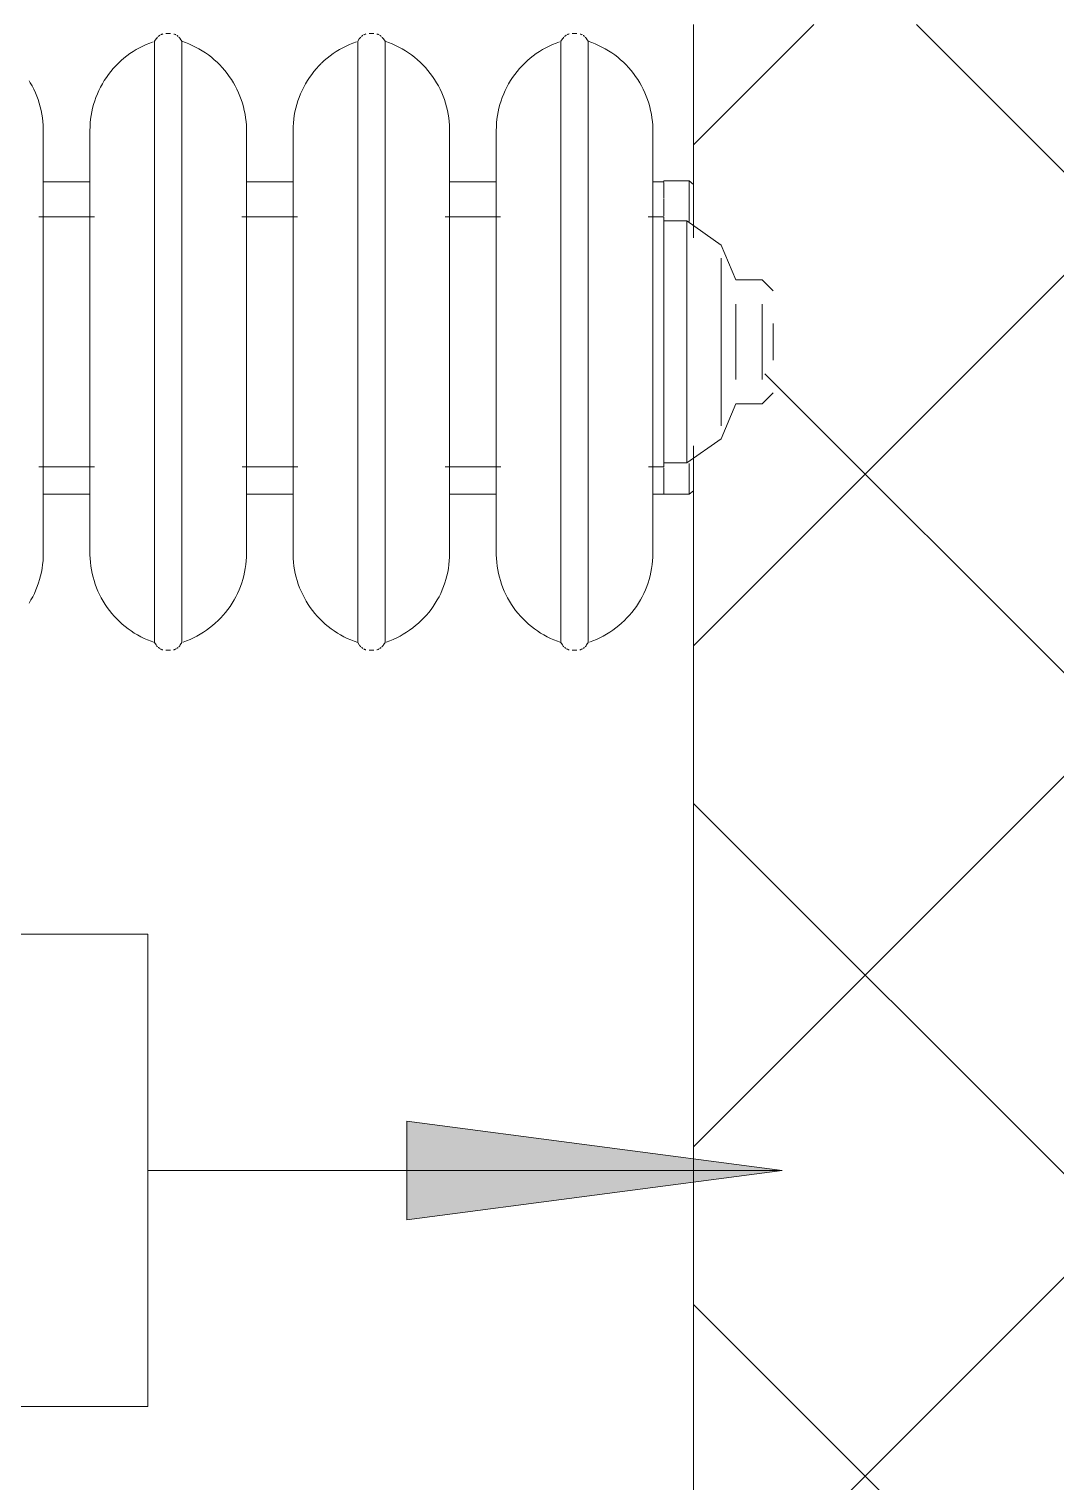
# Model space of a CAD drawing. Header units: inches. Extents: x -1176 to 1474, y -2632 to 978.
# Drawn here: x -396.83 to -380.4, y 520.37 to 543.61 of the extents above; entities that cross this region are included whole.
import ezdxf

# ---------------------------------------------------------------- set-up
doc = ezdxf.new("R2010")
doc.units = ezdxf.units.IN
doc.header["$MEASUREMENT"] = 0
for name, color, linetype, lineweight in [('A-ANNO-KEYN', 231, 'Continuous', 9), ('A-GENM', 13, 'Continuous', 18), ('Q-CASE', 31, 'Continuous', 9)]:
    doc.layers.add(name, color=color, linetype=linetype, lineweight=lineweight)

# ---------------------------------------------------------------- blocks, each defined once
blk = doc.blocks.new('Cast_Iron_Radiator_8182 - Cast_Iron_Radiator_8182-V33-3rd Floor Construction')
at = {"layer": 'A-GENM', "lineweight": 9}
for p, q in [((-5.75, 4.933), (-5.787, 4.933)), ((-5.713, 4.933), (-5.75, 4.933)), ((-2.5, 4.933), (-2.537, 4.933)), ((-2.463, 4.933), (-2.5, 4.933)), ((0.75, 4.933), (0.713, 4.933)), ((0.787, 4.933), (0.75, 4.933)), ((-5.943, 4.848), (-5.968, 4.809)), ((-5.968, 1), (-5.968, 4.809)), ((-5.532, 4.809), (-5.557, 4.848)), ((-5.532, 1), (-5.532, 4.809)), ((-2.693, 4.848), (-2.718, 4.809)), ((-2.718, 1), (-2.718, 4.809)), ((-2.282, 4.809), (-2.307, 4.848)), ((-2.282, 1), (-2.282, 4.809)), ((0.557, 4.848), (0.532, 4.809)), ((0.532, 1), (0.532, 4.809)), ((0.968, 4.809), (0.943, 4.848)), ((0.968, 1), (0.968, 4.809)), ((-7.584, 2.438), (-7.654, 2.38)), ((-7.179, 2.438), (-7.584, 2.438)), ((-7.584, 1.944), (-7.584, 2.438)), ((-6.996, 2.438), (-7.179, 2.438)), ((-7.179, 2.291), (-7.179, 2.438)), ((-3.746, 2.438), (-4.501, 2.438)), ((-0.496, 2.438), (-1.251, 2.438)), ((2.754, 2.438), (1.999, 2.438)), ((-7.179, 2.296), (-7.179, 2.192)), ((-7.179, 2.013), (-7.179, 2.188)), ((-7.545, 1.935), (-8.095, 1.55)), ((-7.179, 1.935), (-7.545, 1.935)), ((-7.545, 1.935), (-7.545, -1.935)), ((-6.932, 2), (-7.179, 2)), ((-7.179, -2), (-7.179, 2)), ((-3.682, 2), (-4.572, 2)), ((-0.432, 2), (-1.322, 2)), ((2.818, 2), (1.928, 2)), ((-8.095, 1.55), (-8.331, 0.993)), ((-8.095, 1.342), (-8.095, -1.342)), ((-8.753, 0.993), (-8.929, 0.816)), ((-8.331, 0.993), (-8.753, 0.993)), ((-7.002, 1), (-7.002, -1)), ((-5.968, -1), (-5.968, 1)), ((-5.532, -1), (-5.532, 1)), ((-4.498, -1), (-4.498, 1)), ((-3.752, 1), (-3.752, -1)), ((-2.718, -1), (-2.718, 1)), ((-2.282, -1), (-2.282, 1)), ((-1.248, -1), (-1.248, 1)), ((-0.502, 1), (-0.502, -1)), ((0.532, -1), (0.532, 1)), ((0.968, -1), (0.968, 1)), ((2.002, -1), (2.002, 1)), ((2.748, 1), (2.748, -1)), ((-8.753, 0.602), (-8.753, -0.602)), ((-8.331, 0.602), (-8.331, -0.602)), ((-8.929, 0.294), (-8.929, -0.294)), ((-8.929, -0.816), (-8.753, -0.993)), ((-8.753, -0.993), (-8.331, -0.993)), ((-8.331, -0.993), (-8.095, -1.55)), ((-5.968, -4.809), (-5.968, -1)), ((-5.532, -4.809), (-5.532, -1)), ((-2.718, -4.809), (-2.718, -1)), ((-2.282, -4.809), (-2.282, -1)), ((0.532, -4.809), (0.532, -1)), ((0.968, -4.809), (0.968, -1)), ((-8.095, -1.55), (-7.545, -1.935)), ((-7.584, -2.575), (-7.584, -1.924)), ((-7.545, -1.935), (-7.179, -1.935)), ((-7.179, -2), (-6.928, -2)), ((-7.179, -2.287), (-7.179, -2.017)), ((-4.568, -2), (-3.678, -2)), ((-1.318, -2), (-0.428, -2)), ((1.932, -2), (2.822, -2)), ((-7.179, -2.301), (-7.179, -2.452)), ((-7.654, -2.516), (-7.584, -2.575)), ((-7.179, -2.551), (-7.179, -2.436)), ((-7.584, -2.575), (-7.179, -2.575)), ((-7.179, -2.562), (-6.997, -2.562)), ((-7.179, -2.565), (-7.179, -2.575)), ((-4.503, -2.562), (-3.747, -2.562)), ((-1.253, -2.562), (-0.497, -2.562)), ((1.997, -2.562), (2.753, -2.562)), ((-5.968, -4.809), (-5.943, -4.848)), ((-5.557, -4.848), (-5.532, -4.809)), ((-2.718, -4.809), (-2.693, -4.848)), ((-2.307, -4.848), (-2.282, -4.809)), ((0.532, -4.809), (0.557, -4.848)), ((0.943, -4.848), (0.968, -4.809)), ((-5.787, -4.933), (-5.75, -4.933)), ((-5.75, -4.933), (-5.713, -4.933)), ((-2.537, -4.933), (-2.5, -4.933)), ((-2.5, -4.933), (-2.463, -4.933)), ((0.713, -4.933), (0.75, -4.933)), ((0.75, -4.933), (0.787, -4.933))]:
    blk.add_line(p, q, dxfattribs=at)
at = {"layer": 'A-GENM', "lineweight": 9, "flags": 128}
for points in [[(-5.909, 4.887), (-5.903, 4.892), (-5.897, 4.896), (-5.891, 4.901), (-5.885, 4.905)], [(-5.872, 4.912), (-5.865, 4.915), (-5.858, 4.918), (-5.851, 4.921), (-5.844, 4.924), (-5.837, 4.926)], [(-5.662, 4.925), (-5.655, 4.923), (-5.648, 4.921), (-5.641, 4.918), (-5.634, 4.915), (-5.627, 4.912)], [(-5.614, 4.904), (-5.608, 4.9), (-5.602, 4.896), (-5.596, 4.891), (-5.591, 4.887)], [(-2.659, 4.887), (-2.653, 4.892), (-2.647, 4.896), (-2.641, 4.901), (-2.635, 4.905)], [(-2.622, 4.912), (-2.615, 4.915), (-2.608, 4.918), (-2.601, 4.921), (-2.594, 4.924), (-2.587, 4.926)], [(-2.412, 4.925), (-2.405, 4.923), (-2.398, 4.921), (-2.391, 4.918), (-2.384, 4.915), (-2.377, 4.912)], [(-2.364, 4.904), (-2.358, 4.9), (-2.352, 4.896), (-2.346, 4.891), (-2.341, 4.887)], [(0.591, 4.887), (0.597, 4.892), (0.603, 4.896), (0.609, 4.901), (0.615, 4.905)], [(0.628, 4.912), (0.635, 4.915), (0.642, 4.918), (0.649, 4.921), (0.656, 4.924), (0.663, 4.926)], [(0.838, 4.925), (0.845, 4.923), (0.852, 4.921), (0.859, 4.918), (0.866, 4.915), (0.873, 4.912)], [(0.886, 4.904), (0.892, 4.9), (0.898, 4.896), (0.904, 4.891), (0.909, 4.887)], [(-7.002, 3.383), (-7.001, 3.443), (-6.997, 3.503), (-6.991, 3.563), (-6.983, 3.622), (-6.972, 3.681), (-6.959, 3.74), (-6.943, 3.798), (-6.926, 3.855), (-6.906, 3.911), (-6.883, 3.967), (-6.859, 4.022), (-6.832, 4.076), (-6.804, 4.128), (-6.773, 4.18), (-6.74, 4.23), (-6.705, 4.279), (-6.668, 4.326), (-6.63, 4.372), (-6.589, 4.416), (-6.547, 4.459), (-6.503, 4.5), (-6.458, 4.539), (-6.411, 4.576), (-6.362, 4.612), (-6.312, 4.645), (-6.261, 4.677), (-6.209, 4.706), (-6.155, 4.733), (-6.101, 4.758), (-6.045, 4.781), (-5.989, 4.802)], [(-5.943, 4.848), (-5.938, 4.854), (-5.934, 4.86), (-5.929, 4.866), (-5.925, 4.872), (-5.919, 4.877)], [(-5.58, 4.876), (-5.575, 4.871), (-5.57, 4.865), (-5.565, 4.859), (-5.561, 4.854), (-5.557, 4.848)], [(-5.532, 4.809), (-5.475, 4.789), (-5.419, 4.767), (-5.365, 4.743), (-5.311, 4.716), (-5.258, 4.688), (-5.206, 4.657), (-5.156, 4.624), (-5.107, 4.59), (-5.059, 4.553), (-5.013, 4.515), (-4.969, 4.474), (-4.926, 4.432), (-4.885, 4.389), (-4.846, 4.343), (-4.808, 4.296), (-4.773, 4.248), (-4.739, 4.198), (-4.707, 4.147), (-4.678, 4.095), (-4.651, 4.042), (-4.625, 3.987), (-4.602, 3.932), (-4.581, 3.876), (-4.563, 3.819), (-4.547, 3.761), (-4.533, 3.703), (-4.521, 3.644), (-4.512, 3.585), (-4.505, 3.525), (-4.5, 3.465), (-4.498, 3.405), (-4.498, 3.383)], [(-3.752, 3.383), (-3.751, 3.443), (-3.747, 3.503), (-3.741, 3.563), (-3.733, 3.622), (-3.722, 3.681), (-3.709, 3.74), (-3.693, 3.798), (-3.676, 3.855), (-3.656, 3.911), (-3.633, 3.967), (-3.609, 4.022), (-3.582, 4.076), (-3.554, 4.128), (-3.523, 4.18), (-3.49, 4.23), (-3.455, 4.279), (-3.418, 4.326), (-3.38, 4.372), (-3.339, 4.416), (-3.297, 4.459), (-3.253, 4.5), (-3.208, 4.539), (-3.161, 4.576), (-3.112, 4.612), (-3.062, 4.645), (-3.011, 4.677), (-2.959, 4.706), (-2.905, 4.733), (-2.851, 4.758), (-2.795, 4.781), (-2.739, 4.802)], [(-2.693, 4.848), (-2.688, 4.854), (-2.684, 4.86), (-2.679, 4.866), (-2.675, 4.872), (-2.669, 4.877)], [(-2.33, 4.876), (-2.325, 4.871), (-2.32, 4.865), (-2.315, 4.859), (-2.311, 4.854), (-2.307, 4.848)], [(-2.282, 4.809), (-2.225, 4.789), (-2.169, 4.767), (-2.115, 4.743), (-2.061, 4.716), (-2.008, 4.688), (-1.956, 4.657), (-1.906, 4.624), (-1.857, 4.59), (-1.809, 4.553), (-1.763, 4.515), (-1.719, 4.474), (-1.676, 4.432), (-1.635, 4.389), (-1.596, 4.343), (-1.558, 4.296), (-1.523, 4.248), (-1.489, 4.198), (-1.457, 4.147), (-1.428, 4.095), (-1.401, 4.042), (-1.375, 3.987), (-1.352, 3.932), (-1.331, 3.876), (-1.313, 3.819), (-1.297, 3.761), (-1.283, 3.703), (-1.271, 3.644), (-1.262, 3.585), (-1.255, 3.525), (-1.25, 3.465), (-1.248, 3.405), (-1.248, 3.383)], [(-0.502, 3.383), (-0.501, 3.443), (-0.497, 3.503), (-0.491, 3.563), (-0.483, 3.622), (-0.472, 3.681), (-0.459, 3.74), (-0.443, 3.798), (-0.426, 3.855), (-0.406, 3.911), (-0.383, 3.967), (-0.359, 4.022), (-0.332, 4.076), (-0.304, 4.128), (-0.273, 4.18), (-0.24, 4.23), (-0.205, 4.279), (-0.168, 4.326), (-0.13, 4.372), (-0.089, 4.416), (-0.047, 4.459), (-0.003, 4.5), (0.042, 4.539), (0.089, 4.576), (0.138, 4.612), (0.188, 4.645), (0.239, 4.677), (0.291, 4.706), (0.345, 4.733), (0.399, 4.758), (0.455, 4.781), (0.511, 4.802)], [(0.557, 4.848), (0.562, 4.854), (0.566, 4.86), (0.571, 4.866), (0.575, 4.872), (0.581, 4.877)], [(0.92, 4.876), (0.925, 4.871), (0.93, 4.865), (0.935, 4.859), (0.939, 4.854), (0.943, 4.848)], [(0.968, 4.809), (1.025, 4.789), (1.081, 4.767), (1.135, 4.743), (1.189, 4.716), (1.242, 4.688), (1.294, 4.657), (1.344, 4.624), (1.393, 4.59), (1.441, 4.553), (1.487, 4.515), (1.531, 4.474), (1.574, 4.432), (1.615, 4.389), (1.654, 4.343), (1.692, 4.296), (1.727, 4.248), (1.761, 4.198), (1.793, 4.147), (1.822, 4.095), (1.849, 4.042), (1.875, 3.987), (1.898, 3.932), (1.919, 3.876), (1.937, 3.819), (1.953, 3.761), (1.967, 3.703), (1.979, 3.644), (1.988, 3.585), (1.995, 3.525), (2, 3.465), (2.002, 3.405), (2.002, 3.383)], [(2.748, 3.383), (2.749, 3.443), (2.753, 3.503), (2.759, 3.563), (2.767, 3.622), (2.778, 3.681), (2.791, 3.74), (2.807, 3.798), (2.824, 3.855), (2.844, 3.911), (2.867, 3.967), (2.891, 4.022), (2.918, 4.076), (2.946, 4.128), (2.976, 4.178)], [(-7.002, 2.438), (-7.002, 2.498), (-7.002, 2.571), (-7.002, 2.642), (-7.002, 2.71), (-7.002, 2.775), (-7.002, 2.837), (-7.002, 2.896), (-7.002, 2.952), (-7.002, 3.005), (-7.002, 3.055), (-7.002, 3.102), (-7.002, 3.145), (-7.002, 3.185), (-7.002, 3.221), (-7.002, 3.254), (-7.002, 3.283), (-7.002, 3.309), (-7.002, 3.33), (-7.002, 3.348), (-7.002, 3.363), (-7.002, 3.373), (-7.002, 3.38), (-7.002, 3.383), (-7.002, 3.383)], [(-7.002, 3.383), (-7.002, 3.381), (-7.002, 3.375), (-7.002, 3.366), (-7.002, 3.353), (-7.002, 3.336), (-7.002, 3.315), (-7.002, 3.29), (-7.002, 3.262), (-7.002, 3.23), (-7.002, 3.195), (-7.002, 3.156), (-7.002, 3.114), (-7.002, 3.068), (-7.002, 3.019), (-7.002, 2.967), (-7.002, 2.911), (-7.002, 2.853), (-7.002, 2.792), (-7.002, 2.727), (-7.002, 2.66), (-7.002, 2.591), (-7.002, 2.518), (-7.002, 2.444), (-7.002, 2.367), (-7.002, 2.288), (-7.002, 2.206), (-7.002, 2.123), (-7.002, 2.038), (-7.002, 1.952), (-7.002, 1.864), (-7.002, 1.774), (-7.002, 1.683), (-7.002, 1.591), (-7.002, 1.499), (-7.002, 1.405), (-7.002, 1.311), (-7.002, 1.216), (-7.002, 1.121), (-7.002, 1.026), (-7.002, 1)], [(-4.498, 3.383), (-4.498, 3.381), (-4.498, 3.375), (-4.498, 3.366), (-4.498, 3.353), (-4.498, 3.336), (-4.498, 3.315), (-4.498, 3.29), (-4.498, 3.262), (-4.498, 3.23), (-4.498, 3.195), (-4.498, 3.156), (-4.498, 3.114), (-4.498, 3.068), (-4.498, 3.019), (-4.498, 2.967), (-4.498, 2.911), (-4.498, 2.853), (-4.498, 2.792), (-4.498, 2.727), (-4.498, 2.66), (-4.498, 2.591), (-4.498, 2.518), (-4.498, 2.444)], [(-4.498, 1), (-4.498, 1.095), (-4.498, 1.19), (-4.498, 1.285), (-4.498, 1.38), (-4.498, 1.473), (-4.498, 1.566), (-4.498, 1.659), (-4.498, 1.75), (-4.498, 1.839), (-4.498, 1.928), (-4.498, 2.015), (-4.498, 2.1), (-4.498, 2.184), (-4.498, 2.266), (-4.498, 2.346), (-4.498, 2.423), (-4.498, 2.498), (-4.498, 2.571), (-4.498, 2.642), (-4.498, 2.71), (-4.498, 2.775), (-4.498, 2.837), (-4.498, 2.896), (-4.498, 2.952), (-4.498, 3.005), (-4.498, 3.055), (-4.498, 3.102), (-4.498, 3.145), (-4.498, 3.185), (-4.498, 3.221), (-4.498, 3.254), (-4.498, 3.283), (-4.498, 3.309), (-4.498, 3.33), (-4.498, 3.348), (-4.498, 3.363), (-4.498, 3.373), (-4.498, 3.38), (-4.498, 3.383), (-4.498, 3.383)], [(-3.752, 2.438), (-3.752, 2.498), (-3.752, 2.571), (-3.752, 2.642), (-3.752, 2.71), (-3.752, 2.775), (-3.752, 2.837), (-3.752, 2.896), (-3.752, 2.952), (-3.752, 3.005), (-3.752, 3.055), (-3.752, 3.102), (-3.752, 3.145), (-3.752, 3.185), (-3.752, 3.221), (-3.752, 3.254), (-3.752, 3.283), (-3.752, 3.309), (-3.752, 3.33), (-3.752, 3.348), (-3.752, 3.363), (-3.752, 3.373), (-3.752, 3.38), (-3.752, 3.383), (-3.752, 3.383)], [(-3.752, 3.383), (-3.752, 3.381), (-3.752, 3.375), (-3.752, 3.366), (-3.752, 3.353), (-3.752, 3.336), (-3.752, 3.315), (-3.752, 3.29), (-3.752, 3.262), (-3.752, 3.23), (-3.752, 3.195), (-3.752, 3.156), (-3.752, 3.114), (-3.752, 3.068), (-3.752, 3.019), (-3.752, 2.967), (-3.752, 2.911), (-3.752, 2.853), (-3.752, 2.792), (-3.752, 2.727), (-3.752, 2.66), (-3.752, 2.591), (-3.752, 2.518), (-3.752, 2.444), (-3.752, 2.367), (-3.752, 2.288), (-3.752, 2.206), (-3.752, 2.123), (-3.752, 2.038), (-3.752, 1.952), (-3.752, 1.864), (-3.752, 1.774), (-3.752, 1.683), (-3.752, 1.591), (-3.752, 1.499), (-3.752, 1.405), (-3.752, 1.311), (-3.752, 1.216), (-3.752, 1.121), (-3.752, 1.026), (-3.752, 1)], [(-1.248, 3.383), (-1.248, 3.381), (-1.248, 3.375), (-1.248, 3.366), (-1.248, 3.353), (-1.248, 3.336), (-1.248, 3.315), (-1.248, 3.29), (-1.248, 3.262), (-1.248, 3.23), (-1.248, 3.195), (-1.248, 3.156), (-1.248, 3.114), (-1.248, 3.068), (-1.248, 3.019), (-1.248, 2.967), (-1.248, 2.911), (-1.248, 2.853), (-1.248, 2.792), (-1.248, 2.727), (-1.248, 2.66), (-1.248, 2.591), (-1.248, 2.518), (-1.248, 2.444)], [(-1.248, 1), (-1.248, 1.095), (-1.248, 1.19), (-1.248, 1.285), (-1.248, 1.38), (-1.248, 1.473), (-1.248, 1.566), (-1.248, 1.659), (-1.248, 1.75), (-1.248, 1.839), (-1.248, 1.928), (-1.248, 2.015), (-1.248, 2.1), (-1.248, 2.184), (-1.248, 2.266), (-1.248, 2.346), (-1.248, 2.423), (-1.248, 2.498), (-1.248, 2.571), (-1.248, 2.642), (-1.248, 2.71), (-1.248, 2.775), (-1.248, 2.837), (-1.248, 2.896), (-1.248, 2.952), (-1.248, 3.005), (-1.248, 3.055), (-1.248, 3.102), (-1.248, 3.145), (-1.248, 3.185), (-1.248, 3.221), (-1.248, 3.254), (-1.248, 3.283), (-1.248, 3.309), (-1.248, 3.33), (-1.248, 3.348), (-1.248, 3.363), (-1.248, 3.373), (-1.248, 3.38), (-1.248, 3.383), (-1.248, 3.383)], [(-0.502, 2.438), (-0.502, 2.498), (-0.502, 2.571), (-0.502, 2.642), (-0.502, 2.71), (-0.502, 2.775), (-0.502, 2.837), (-0.502, 2.896), (-0.502, 2.952), (-0.502, 3.005), (-0.502, 3.055), (-0.502, 3.102), (-0.502, 3.145), (-0.502, 3.185), (-0.502, 3.221), (-0.502, 3.254), (-0.502, 3.283), (-0.502, 3.309), (-0.502, 3.33), (-0.502, 3.348), (-0.502, 3.363), (-0.502, 3.373), (-0.502, 3.38), (-0.502, 3.383), (-0.502, 3.383)], [(-0.502, 3.383), (-0.502, 3.381), (-0.502, 3.375), (-0.502, 3.366), (-0.502, 3.353), (-0.502, 3.336), (-0.502, 3.315), (-0.502, 3.29), (-0.502, 3.262), (-0.502, 3.23), (-0.502, 3.195), (-0.502, 3.156), (-0.502, 3.114), (-0.502, 3.068), (-0.502, 3.019), (-0.502, 2.967), (-0.502, 2.911), (-0.502, 2.853), (-0.502, 2.792), (-0.502, 2.727), (-0.502, 2.66), (-0.502, 2.591), (-0.502, 2.518), (-0.502, 2.444), (-0.502, 2.367), (-0.502, 2.288), (-0.502, 2.206), (-0.502, 2.123), (-0.502, 2.038), (-0.502, 1.952), (-0.502, 1.864), (-0.502, 1.774), (-0.502, 1.683), (-0.502, 1.591), (-0.502, 1.499), (-0.502, 1.405), (-0.502, 1.311), (-0.502, 1.216), (-0.502, 1.121), (-0.502, 1.026), (-0.502, 1)], [(2.002, 3.383), (2.002, 3.381), (2.002, 3.375), (2.002, 3.366), (2.002, 3.353), (2.002, 3.336), (2.002, 3.315), (2.002, 3.29), (2.002, 3.262), (2.002, 3.23), (2.002, 3.195), (2.002, 3.156), (2.002, 3.114), (2.002, 3.068), (2.002, 3.019), (2.002, 2.967), (2.002, 2.911), (2.002, 2.853), (2.002, 2.792), (2.002, 2.727), (2.002, 2.66), (2.002, 2.591), (2.002, 2.518), (2.002, 2.444)], [(2.002, 1), (2.002, 1.095), (2.002, 1.19), (2.002, 1.285), (2.002, 1.38), (2.002, 1.473), (2.002, 1.566), (2.002, 1.659), (2.002, 1.75), (2.002, 1.839), (2.002, 1.928), (2.002, 2.015), (2.002, 2.1), (2.002, 2.184), (2.002, 2.266), (2.002, 2.346), (2.002, 2.423), (2.002, 2.498), (2.002, 2.571), (2.002, 2.642), (2.002, 2.71), (2.002, 2.775), (2.002, 2.837), (2.002, 2.896), (2.002, 2.952), (2.002, 3.005), (2.002, 3.055), (2.002, 3.102), (2.002, 3.145), (2.002, 3.185), (2.002, 3.221), (2.002, 3.254), (2.002, 3.283), (2.002, 3.309), (2.002, 3.33), (2.002, 3.348), (2.002, 3.363), (2.002, 3.373), (2.002, 3.38), (2.002, 3.383), (2.002, 3.383)], [(2.748, 2.438), (2.748, 2.498), (2.748, 2.571), (2.748, 2.642), (2.748, 2.71), (2.748, 2.775), (2.748, 2.837), (2.748, 2.896), (2.748, 2.952), (2.748, 3.005), (2.748, 3.055), (2.748, 3.102), (2.748, 3.145), (2.748, 3.185), (2.748, 3.221), (2.748, 3.254), (2.748, 3.283), (2.748, 3.309), (2.748, 3.33), (2.748, 3.348), (2.748, 3.363), (2.748, 3.373), (2.748, 3.38), (2.748, 3.383), (2.748, 3.383)], [(2.748, 3.383), (2.748, 3.381), (2.748, 3.375), (2.748, 3.366), (2.748, 3.353), (2.748, 3.336), (2.748, 3.315), (2.748, 3.29), (2.748, 3.262), (2.748, 3.23), (2.748, 3.195), (2.748, 3.156), (2.748, 3.114), (2.748, 3.068), (2.748, 3.019), (2.748, 2.967), (2.748, 2.911), (2.748, 2.853), (2.748, 2.792), (2.748, 2.727), (2.748, 2.66), (2.748, 2.591), (2.748, 2.518), (2.748, 2.444), (2.748, 2.367), (2.748, 2.288), (2.748, 2.206), (2.748, 2.123), (2.748, 2.038), (2.748, 1.952), (2.748, 1.864), (2.748, 1.774), (2.748, 1.683), (2.748, 1.591), (2.748, 1.499), (2.748, 1.405), (2.748, 1.311), (2.748, 1.216), (2.748, 1.121), (2.748, 1.026), (2.748, 1)], [(-7.002, -1), (-7.002, -1.095), (-7.002, -1.19), (-7.002, -1.285), (-7.002, -1.38), (-7.002, -1.473), (-7.002, -1.566), (-7.002, -1.659), (-7.002, -1.75), (-7.002, -1.839), (-7.002, -1.928), (-7.002, -2.015), (-7.002, -2.1), (-7.002, -2.184), (-7.002, -2.266), (-7.002, -2.346), (-7.002, -2.423), (-7.002, -2.498), (-7.002, -2.571), (-7.002, -2.642), (-7.002, -2.71), (-7.002, -2.775), (-7.002, -2.837), (-7.002, -2.896), (-7.002, -2.952), (-7.002, -3.005), (-7.002, -3.055), (-7.002, -3.102), (-7.002, -3.145), (-7.002, -3.185), (-7.002, -3.221), (-7.002, -3.254), (-7.002, -3.283), (-7.002, -3.309), (-7.002, -3.33), (-7.002, -3.348), (-7.002, -3.363), (-7.002, -3.373), (-7.002, -3.38), (-7.002, -3.383), (-7.002, -3.383)], [(-4.498, -3.383), (-4.498, -3.381), (-4.498, -3.375), (-4.498, -3.366), (-4.498, -3.353), (-4.498, -3.336), (-4.498, -3.315), (-4.498, -3.29), (-4.498, -3.262), (-4.498, -3.23), (-4.498, -3.195), (-4.498, -3.156), (-4.498, -3.114), (-4.498, -3.068), (-4.498, -3.019), (-4.498, -2.967), (-4.498, -2.911), (-4.498, -2.853), (-4.498, -2.792), (-4.498, -2.727), (-4.498, -2.66), (-4.498, -2.591), (-4.498, -2.518), (-4.498, -2.444), (-4.498, -2.367), (-4.498, -2.288), (-4.498, -2.206), (-4.498, -2.123), (-4.498, -2.038), (-4.498, -1.952), (-4.498, -1.864), (-4.498, -1.774), (-4.498, -1.683), (-4.498, -1.591), (-4.498, -1.499), (-4.498, -1.405), (-4.498, -1.311), (-4.498, -1.216), (-4.498, -1.121), (-4.498, -1.026), (-4.498, -1)], [(-3.752, -1), (-3.752, -1.095), (-3.752, -1.19), (-3.752, -1.285), (-3.752, -1.38), (-3.752, -1.473), (-3.752, -1.566), (-3.752, -1.659), (-3.752, -1.75), (-3.752, -1.839), (-3.752, -1.928), (-3.752, -2.015), (-3.752, -2.1), (-3.752, -2.184), (-3.752, -2.266), (-3.752, -2.346), (-3.752, -2.423), (-3.752, -2.498), (-3.752, -2.571), (-3.752, -2.642), (-3.752, -2.71), (-3.752, -2.775), (-3.752, -2.837), (-3.752, -2.896), (-3.752, -2.952), (-3.752, -3.005), (-3.752, -3.055), (-3.752, -3.102), (-3.752, -3.145), (-3.752, -3.185), (-3.752, -3.221), (-3.752, -3.254), (-3.752, -3.283), (-3.752, -3.309), (-3.752, -3.33), (-3.752, -3.348), (-3.752, -3.363), (-3.752, -3.373), (-3.752, -3.38), (-3.752, -3.383), (-3.752, -3.383)], [(-1.248, -3.383), (-1.248, -3.381), (-1.248, -3.375), (-1.248, -3.366), (-1.248, -3.353), (-1.248, -3.336), (-1.248, -3.315), (-1.248, -3.29), (-1.248, -3.262), (-1.248, -3.23), (-1.248, -3.195), (-1.248, -3.156), (-1.248, -3.114), (-1.248, -3.068), (-1.248, -3.019), (-1.248, -2.967), (-1.248, -2.911), (-1.248, -2.853), (-1.248, -2.792), (-1.248, -2.727), (-1.248, -2.66), (-1.248, -2.591), (-1.248, -2.518), (-1.248, -2.444), (-1.248, -2.367), (-1.248, -2.288), (-1.248, -2.206), (-1.248, -2.123), (-1.248, -2.038), (-1.248, -1.952), (-1.248, -1.864), (-1.248, -1.774), (-1.248, -1.683), (-1.248, -1.591), (-1.248, -1.499), (-1.248, -1.405), (-1.248, -1.311), (-1.248, -1.216), (-1.248, -1.121), (-1.248, -1.026), (-1.248, -1)], [(-0.502, -1), (-0.502, -1.095), (-0.502, -1.19), (-0.502, -1.285), (-0.502, -1.38), (-0.502, -1.473), (-0.502, -1.566), (-0.502, -1.659), (-0.502, -1.75), (-0.502, -1.839), (-0.502, -1.928), (-0.502, -2.015), (-0.502, -2.1), (-0.502, -2.184), (-0.502, -2.266), (-0.502, -2.346), (-0.502, -2.423), (-0.502, -2.498), (-0.502, -2.571), (-0.502, -2.642), (-0.502, -2.71), (-0.502, -2.775), (-0.502, -2.837), (-0.502, -2.896), (-0.502, -2.952), (-0.502, -3.005), (-0.502, -3.055), (-0.502, -3.102), (-0.502, -3.145), (-0.502, -3.185), (-0.502, -3.221), (-0.502, -3.254), (-0.502, -3.283), (-0.502, -3.309), (-0.502, -3.33), (-0.502, -3.348), (-0.502, -3.363), (-0.502, -3.373), (-0.502, -3.38), (-0.502, -3.383), (-0.502, -3.383)], [(2.002, -3.383), (2.002, -3.381), (2.002, -3.375), (2.002, -3.366), (2.002, -3.353), (2.002, -3.336), (2.002, -3.315), (2.002, -3.29), (2.002, -3.262), (2.002, -3.23), (2.002, -3.195), (2.002, -3.156), (2.002, -3.114), (2.002, -3.068), (2.002, -3.019), (2.002, -2.967), (2.002, -2.911), (2.002, -2.853), (2.002, -2.792), (2.002, -2.727), (2.002, -2.66), (2.002, -2.591), (2.002, -2.518), (2.002, -2.444), (2.002, -2.367), (2.002, -2.288), (2.002, -2.206), (2.002, -2.123), (2.002, -2.038), (2.002, -1.952), (2.002, -1.864), (2.002, -1.774), (2.002, -1.683), (2.002, -1.591), (2.002, -1.499), (2.002, -1.405), (2.002, -1.311), (2.002, -1.216), (2.002, -1.121), (2.002, -1.026), (2.002, -1)], [(2.748, -1), (2.748, -1.095), (2.748, -1.19), (2.748, -1.285), (2.748, -1.38), (2.748, -1.473), (2.748, -1.566), (2.748, -1.659), (2.748, -1.75), (2.748, -1.839), (2.748, -1.928), (2.748, -2.015), (2.748, -2.1), (2.748, -2.184), (2.748, -2.266), (2.748, -2.346), (2.748, -2.423), (2.748, -2.498), (2.748, -2.571), (2.748, -2.642), (2.748, -2.71), (2.748, -2.775), (2.748, -2.837), (2.748, -2.896), (2.748, -2.952), (2.748, -3.005), (2.748, -3.055), (2.748, -3.102), (2.748, -3.145), (2.748, -3.185), (2.748, -3.221), (2.748, -3.254), (2.748, -3.283), (2.748, -3.309), (2.748, -3.33), (2.748, -3.348), (2.748, -3.363), (2.748, -3.373), (2.748, -3.38), (2.748, -3.383), (2.748, -3.383)], [(-7.002, -3.383), (-7.002, -3.381), (-7.002, -3.375), (-7.002, -3.366), (-7.002, -3.353), (-7.002, -3.336), (-7.002, -3.315), (-7.002, -3.29), (-7.002, -3.262), (-7.002, -3.23), (-7.002, -3.195), (-7.002, -3.156), (-7.002, -3.114), (-7.002, -3.068), (-7.002, -3.019), (-7.002, -2.967), (-7.002, -2.911), (-7.002, -2.853), (-7.002, -2.792), (-7.002, -2.727), (-7.002, -2.66), (-7.002, -2.591), (-7.002, -2.561)], [(-4.498, -2.571), (-4.498, -2.642), (-4.498, -2.71), (-4.498, -2.775), (-4.498, -2.837), (-4.498, -2.896), (-4.498, -2.952), (-4.498, -3.005), (-4.498, -3.055), (-4.498, -3.102), (-4.498, -3.145), (-4.498, -3.185), (-4.498, -3.221), (-4.498, -3.254), (-4.498, -3.283), (-4.498, -3.309), (-4.498, -3.33), (-4.498, -3.348), (-4.498, -3.363), (-4.498, -3.373), (-4.498, -3.38), (-4.498, -3.383), (-4.498, -3.383)], [(-3.752, -3.383), (-3.752, -3.381), (-3.752, -3.375), (-3.752, -3.366), (-3.752, -3.353), (-3.752, -3.336), (-3.752, -3.315), (-3.752, -3.29), (-3.752, -3.262), (-3.752, -3.23), (-3.752, -3.195), (-3.752, -3.156), (-3.752, -3.114), (-3.752, -3.068), (-3.752, -3.019), (-3.752, -2.967), (-3.752, -2.911), (-3.752, -2.853), (-3.752, -2.792), (-3.752, -2.727), (-3.752, -2.66), (-3.752, -2.591), (-3.752, -2.562)], [(-1.248, -2.571), (-1.248, -2.642), (-1.248, -2.71), (-1.248, -2.775), (-1.248, -2.837), (-1.248, -2.896), (-1.248, -2.952), (-1.248, -3.005), (-1.248, -3.055), (-1.248, -3.102), (-1.248, -3.145), (-1.248, -3.185), (-1.248, -3.221), (-1.248, -3.254), (-1.248, -3.283), (-1.248, -3.309), (-1.248, -3.33), (-1.248, -3.348), (-1.248, -3.363), (-1.248, -3.373), (-1.248, -3.38), (-1.248, -3.383), (-1.248, -3.383)], [(-0.502, -3.383), (-0.502, -3.381), (-0.502, -3.375), (-0.502, -3.366), (-0.502, -3.353), (-0.502, -3.336), (-0.502, -3.315), (-0.502, -3.29), (-0.502, -3.262), (-0.502, -3.23), (-0.502, -3.195), (-0.502, -3.156), (-0.502, -3.114), (-0.502, -3.068), (-0.502, -3.019), (-0.502, -2.967), (-0.502, -2.911), (-0.502, -2.853), (-0.502, -2.792), (-0.502, -2.727), (-0.502, -2.66), (-0.502, -2.591), (-0.502, -2.562)], [(2.002, -2.571), (2.002, -2.642), (2.002, -2.71), (2.002, -2.775), (2.002, -2.837), (2.002, -2.896), (2.002, -2.952), (2.002, -3.005), (2.002, -3.055), (2.002, -3.102), (2.002, -3.145), (2.002, -3.185), (2.002, -3.221), (2.002, -3.254), (2.002, -3.283), (2.002, -3.309), (2.002, -3.33), (2.002, -3.348), (2.002, -3.363), (2.002, -3.373), (2.002, -3.38), (2.002, -3.383), (2.002, -3.383)], [(2.748, -3.383), (2.748, -3.381), (2.748, -3.375), (2.748, -3.366), (2.748, -3.353), (2.748, -3.336), (2.748, -3.315), (2.748, -3.29), (2.748, -3.262), (2.748, -3.23), (2.748, -3.195), (2.748, -3.156), (2.748, -3.114), (2.748, -3.068), (2.748, -3.019), (2.748, -2.967), (2.748, -2.911), (2.748, -2.853), (2.748, -2.792), (2.748, -2.727), (2.748, -2.66), (2.748, -2.591), (2.748, -2.562)], [(-5.968, -4.809), (-6.025, -4.789), (-6.081, -4.767), (-6.135, -4.743), (-6.189, -4.716), (-6.242, -4.688), (-6.294, -4.657), (-6.344, -4.624), (-6.393, -4.59), (-6.441, -4.553), (-6.487, -4.515), (-6.531, -4.474), (-6.574, -4.432), (-6.615, -4.389), (-6.654, -4.343), (-6.692, -4.296), (-6.727, -4.248), (-6.761, -4.198), (-6.793, -4.147), (-6.822, -4.095), (-6.849, -4.042), (-6.875, -3.987), (-6.898, -3.932), (-6.919, -3.876), (-6.937, -3.819), (-6.953, -3.761), (-6.967, -3.703), (-6.979, -3.644), (-6.988, -3.585), (-6.995, -3.525), (-7, -3.465), (-7.002, -3.405), (-7.002, -3.383)], [(-4.498, -3.383), (-4.499, -3.443), (-4.503, -3.503), (-4.509, -3.563), (-4.517, -3.622), (-4.528, -3.681), (-4.541, -3.74), (-4.557, -3.798), (-4.574, -3.855), (-4.594, -3.911), (-4.617, -3.967), (-4.641, -4.022), (-4.668, -4.076), (-4.696, -4.128), (-4.727, -4.18), (-4.76, -4.23), (-4.795, -4.279), (-4.832, -4.326), (-4.87, -4.372), (-4.911, -4.416), (-4.953, -4.459), (-4.997, -4.5), (-5.042, -4.539), (-5.089, -4.576), (-5.138, -4.612), (-5.188, -4.645), (-5.239, -4.677), (-5.291, -4.706), (-5.345, -4.733), (-5.399, -4.758), (-5.455, -4.781), (-5.511, -4.802)], [(-2.718, -4.809), (-2.775, -4.789), (-2.831, -4.767), (-2.885, -4.743), (-2.939, -4.716), (-2.992, -4.688), (-3.044, -4.657), (-3.094, -4.624), (-3.143, -4.59), (-3.191, -4.553), (-3.237, -4.515), (-3.281, -4.474), (-3.324, -4.432), (-3.365, -4.389), (-3.404, -4.343), (-3.442, -4.296), (-3.477, -4.248), (-3.511, -4.198), (-3.543, -4.147), (-3.572, -4.095), (-3.599, -4.042), (-3.625, -3.987), (-3.648, -3.932), (-3.669, -3.876), (-3.687, -3.819), (-3.703, -3.761), (-3.717, -3.703), (-3.729, -3.644), (-3.738, -3.585), (-3.745, -3.525), (-3.75, -3.465), (-3.752, -3.405), (-3.752, -3.383)], [(-1.248, -3.383), (-1.249, -3.443), (-1.253, -3.503), (-1.259, -3.563), (-1.267, -3.622), (-1.278, -3.681), (-1.291, -3.74), (-1.307, -3.798), (-1.324, -3.855), (-1.344, -3.911), (-1.367, -3.967), (-1.391, -4.022), (-1.418, -4.076), (-1.446, -4.128), (-1.477, -4.18), (-1.51, -4.23), (-1.545, -4.279), (-1.582, -4.326), (-1.62, -4.372), (-1.661, -4.416), (-1.697, -4.453)], [(0.532, -4.809), (0.475, -4.789), (0.419, -4.767), (0.365, -4.743), (0.311, -4.716), (0.258, -4.688), (0.206, -4.657), (0.156, -4.624), (0.107, -4.59), (0.059, -4.553), (0.013, -4.515), (-0.031, -4.474), (-0.074, -4.432), (-0.115, -4.389), (-0.154, -4.343), (-0.192, -4.296), (-0.227, -4.248), (-0.261, -4.198), (-0.293, -4.147), (-0.322, -4.095), (-0.349, -4.042), (-0.375, -3.987), (-0.398, -3.932), (-0.419, -3.876), (-0.437, -3.819), (-0.453, -3.761), (-0.467, -3.703), (-0.479, -3.644), (-0.488, -3.585), (-0.495, -3.525), (-0.5, -3.465), (-0.502, -3.405), (-0.502, -3.383)], [(2.002, -3.383), (2.001, -3.443), (1.997, -3.503), (1.991, -3.563), (1.983, -3.622), (1.972, -3.681), (1.959, -3.74), (1.943, -3.798), (1.926, -3.855), (1.906, -3.911), (1.883, -3.967), (1.859, -4.022), (1.832, -4.076), (1.804, -4.128), (1.773, -4.18), (1.74, -4.23), (1.705, -4.279), (1.668, -4.326), (1.63, -4.372), (1.589, -4.416), (1.547, -4.459), (1.503, -4.5), (1.458, -4.539), (1.411, -4.576), (1.362, -4.612), (1.312, -4.645), (1.261, -4.677), (1.209, -4.706), (1.155, -4.733), (1.101, -4.758), (1.045, -4.781), (0.989, -4.802)], [(2.976, -4.177), (2.957, -4.147), (2.928, -4.095), (2.901, -4.042), (2.875, -3.987), (2.852, -3.932), (2.831, -3.876), (2.813, -3.819), (2.797, -3.761), (2.783, -3.703), (2.771, -3.644), (2.762, -3.585), (2.755, -3.525), (2.75, -3.465), (2.748, -3.405), (2.748, -3.383)], [(-1.703, -4.459), (-1.747, -4.5), (-1.792, -4.539), (-1.839, -4.576), (-1.888, -4.612), (-1.938, -4.645), (-1.989, -4.677), (-2.041, -4.706), (-2.095, -4.733), (-2.149, -4.758), (-2.205, -4.781), (-2.261, -4.802)], [(-5.92, -4.876), (-5.925, -4.871), (-5.93, -4.865), (-5.935, -4.859), (-5.939, -4.854), (-5.943, -4.848)], [(-5.557, -4.848), (-5.562, -4.854), (-5.566, -4.86), (-5.571, -4.866), (-5.575, -4.872), (-5.581, -4.877)], [(-2.67, -4.876), (-2.675, -4.871), (-2.68, -4.865), (-2.685, -4.859), (-2.689, -4.854), (-2.693, -4.848)], [(-2.307, -4.848), (-2.312, -4.854), (-2.316, -4.86), (-2.321, -4.866), (-2.325, -4.872), (-2.331, -4.877)], [(0.58, -4.876), (0.575, -4.871), (0.57, -4.865), (0.565, -4.859), (0.561, -4.854), (0.557, -4.848)], [(0.943, -4.848), (0.938, -4.854), (0.934, -4.86), (0.929, -4.866), (0.925, -4.872), (0.919, -4.877)], [(-5.886, -4.904), (-5.892, -4.9), (-5.898, -4.896), (-5.904, -4.891), (-5.909, -4.887)], [(-5.838, -4.925), (-5.845, -4.923), (-5.852, -4.921), (-5.859, -4.918), (-5.866, -4.915), (-5.873, -4.912)], [(-5.628, -4.912), (-5.635, -4.915), (-5.642, -4.918), (-5.649, -4.921), (-5.656, -4.924), (-5.663, -4.926)], [(-5.591, -4.887), (-5.597, -4.892), (-5.603, -4.896), (-5.609, -4.901), (-5.615, -4.905)], [(-2.636, -4.904), (-2.642, -4.9), (-2.648, -4.896), (-2.654, -4.891), (-2.659, -4.887)], [(-2.588, -4.925), (-2.595, -4.923), (-2.602, -4.921), (-2.609, -4.918), (-2.616, -4.915), (-2.623, -4.912)], [(-2.378, -4.912), (-2.385, -4.915), (-2.392, -4.918), (-2.399, -4.921), (-2.406, -4.924), (-2.413, -4.926)], [(-2.341, -4.887), (-2.347, -4.892), (-2.353, -4.896), (-2.359, -4.901), (-2.365, -4.905)], [(0.614, -4.904), (0.608, -4.9), (0.602, -4.896), (0.596, -4.891), (0.591, -4.887)], [(0.662, -4.925), (0.655, -4.923), (0.648, -4.921), (0.641, -4.918), (0.634, -4.915), (0.627, -4.912)], [(0.872, -4.912), (0.865, -4.915), (0.858, -4.918), (0.851, -4.921), (0.844, -4.924), (0.837, -4.926)], [(0.909, -4.887), (0.903, -4.892), (0.897, -4.896), (0.891, -4.901), (0.885, -4.905)]]:
    blk.add_lwpolyline(points, dxfattribs=at)
blk = doc.blocks.new('Desk67 - Desk-7661399-3rd Floor Construction')
at = {"layer": 'Q-CASE'}
h = blk.add_hatch(dxfattribs=at)
h.set_pattern_fill('FP_27', color=256, style=0, pattern_type=2)
h.set_pattern_definition([(315, (1782.499, 107.008), (4.006467, 4.006467), []), (45, (1782.499, 107.008), (-4.006467, 4.006467), [])])
h.paths.add_polyline_path([(2228.207, 463.829), (2326.183, 463.829), (2326.183, 493.204), (2322.79, 493.204), (2322.425, 492.751), (2322.064, 492.631), (2321.68, 492.527), (2321.661, 492.094), (2321.358, 491.929), (2320.799, 491.941), (2320.532, 492.106), (2320.532, 492.527), (2319.9, 492.712), (2319.753, 492.77), (2319.422, 493.204), (2228.207, 493.204), (2228.207, 475.798)], flags=0)
for p, q in [((2319.443, 493.204), (2228.207, 493.204)), ((2326.183, 493.204), (2322.769, 493.204))]:
    blk.add_line(p, q, dxfattribs=at)
blk = doc.blocks.new('Keynote Tag - Keynote Number - Boxed-135510-3rd Floor Construction')
at = {"layer": 'A-ANNO-KEYN'}
for p, q in [((-0.125, -0.07924), (-0.125, 0.07812)), ((-0.125, 0.07812), (0.125, 0.07812)), ((0.125, 0.07812), (0.125, -0.07924)), ((-0.125, -0.07924), (0.125, -0.07924))]:
    blk.add_line(p, q, dxfattribs=at)

msp = doc.modelspace()

# ---------------------------------------------------------------- hatches: boundary and pattern name
at = {"layer": 'A-ANNO-KEYN'}
msp.add_hatch(color=256, dxfattribs=at).paths.add_polyline_path([(-384.781, 525.355), (-390.781, 526.144), (-390.781, 524.565)], flags=0)

# ---------------------------------------------------------------- linework, layer by layer
for p, q in [((-384.781, 525.355), (-390.781, 526.144)), ((-390.781, 526.144), (-390.781, 524.565)), ((-391.151, 525.355), (-394.927, 525.355)), ((-384.781, 525.355), (-391.151, 525.355)), ((-390.781, 524.565), (-384.781, 525.355))]:
    msp.add_line(p, q, dxfattribs=at)

# ---------------------------------------------------------------- block references
at = {"layer": 'A-ANNO-KEYN', "xscale": 47.99999999999997, "yscale": 47.99999999999997, "zscale": 47.99999999999997}
msp.add_blockref('Keynote Tag - Keynote Number - Boxed-135510-3rd Floor Construction', (-400.927, 525.381), dxfattribs=at)
at = {"layer": 'A-GENM', "lineweight": 9, "rotation": 180}
msp.add_blockref('Cast_Iron_Radiator_8182 - Cast_Iron_Radiator_8182-V33-3rd Floor Construction', (-393.85, 538.607), dxfattribs=at)
at = {"layer": 'Q-CASE', "rotation": 90.00000000000006}
msp.add_blockref('Desk67 - Desk-7661399-3rd Floor Construction', (107.008, -1782.499), dxfattribs=at)

doc.saveas('drawing.dxf')
